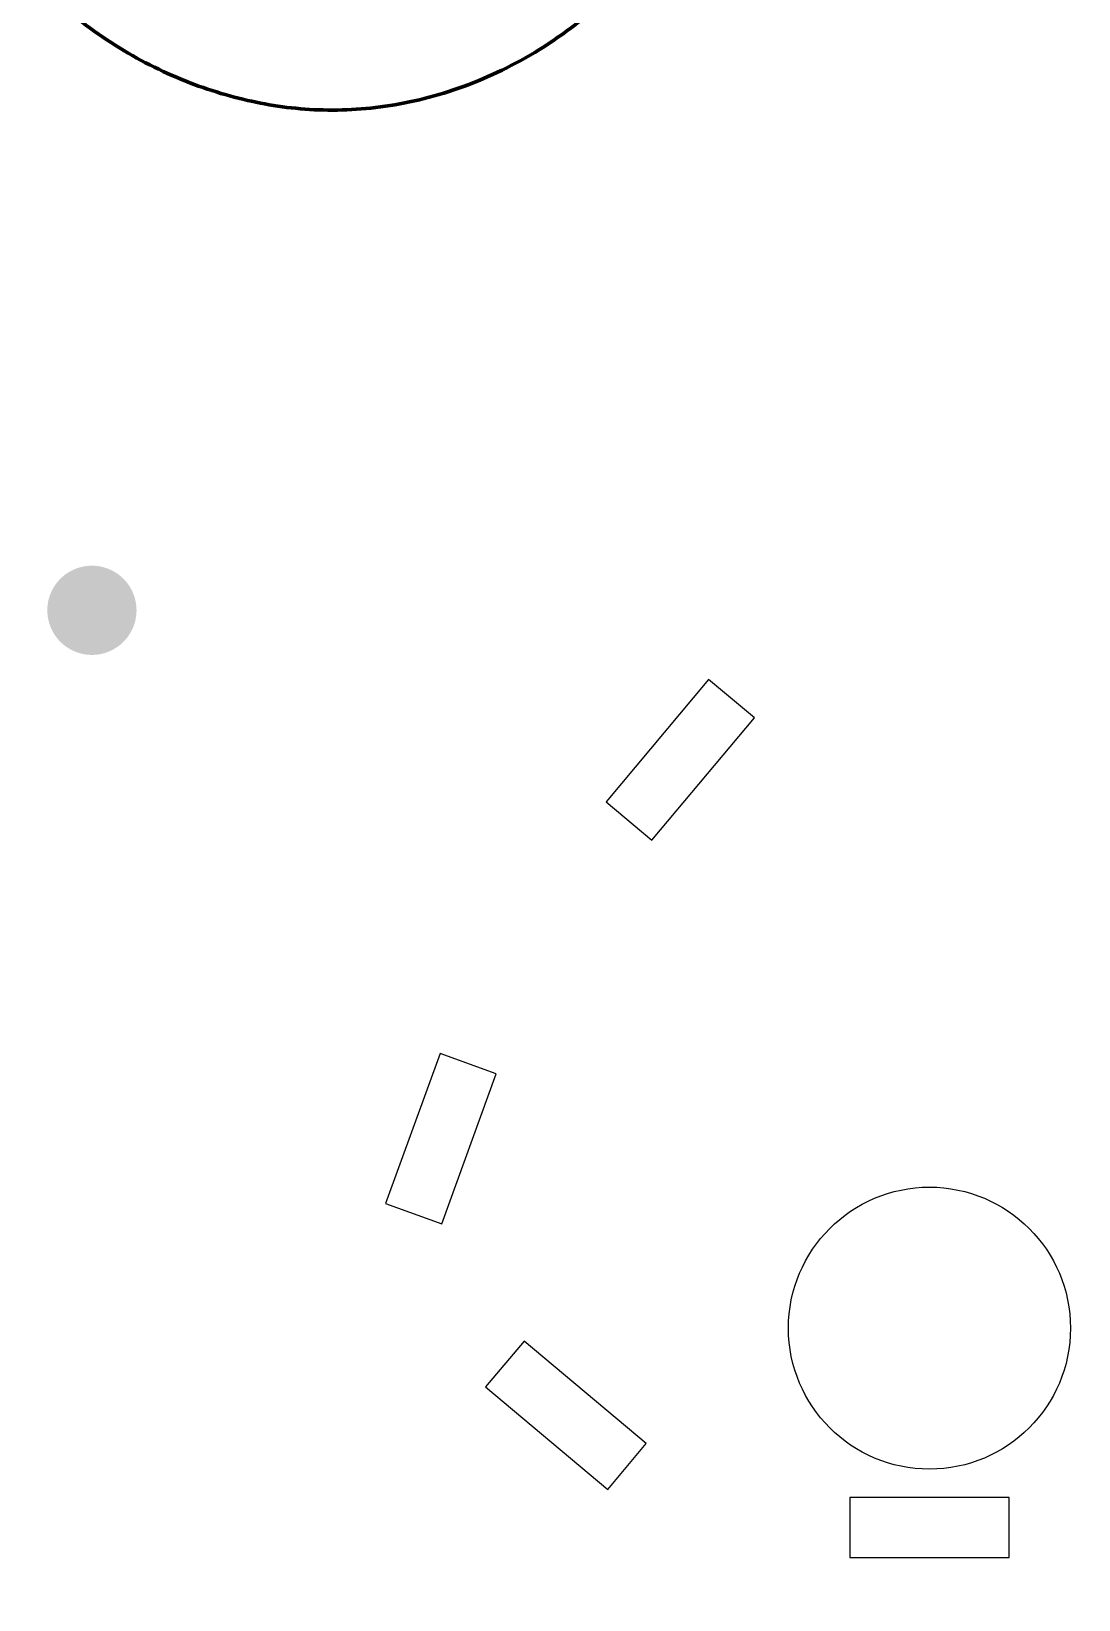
# Model space of a CAD drawing. Header units: millimetres. Extents: x -213 to 898, y -426 to 200.
# Drawn here: x 153 to 205.5, y -216.6 to -138 of the extents above; entities that cross this region are included whole.
import ezdxf

# ---------------------------------------------------------------- set-up
doc = ezdxf.new("R2010")
doc.units = ezdxf.units.MM
for name, color, linetype, true_color in [('Cut', 1, 'Continuous', 0xff0000), ('Etch', 5, 'Continuous', 0x0000ff), ('Line', 18, 'Continuous', 0x000000)]:
    doc.layers.add(name, color=color, linetype=linetype, true_color=true_color)

msp = doc.modelspace()

# ---------------------------------------------------------------- hatches: boundary and pattern name
at = {"layer": 'Etch', "true_color": 0x0000ff, "extrusion": (0, 0, -1)}
msp.add_hatch(color=5, dxfattribs=at).paths.add_polyline_path([(-155, -169), (-154.956, -168.977), (-154.912, -168.953), (-154.868, -168.928), (-154.824, -168.902), (-154.781, -168.875), (-154.738, -168.846), (-154.695, -168.816), (-154.653, -168.785), (-154.611, -168.752), (-154.569, -168.719), (-154.529, -168.684), (-154.488, -168.648), (-154.449, -168.61), (-154.41, -168.572), (-154.371, -168.532), (-154.334, -168.491), (-154.297, -168.45), (-154.262, -168.407), (-154.227, -168.362), (-154.193, -168.317), (-154.16, -168.271), (-154.129, -168.224), (-154.098, -168.176), (-154.069, -168.127), (-154.04, -168.077), (-154.013, -168.026), (-153.988, -167.975), (-153.963, -167.922), (-153.94, -167.869), (-153.918, -167.816), (-153.898, -167.762), (-153.879, -167.707), (-153.861, -167.652), (-153.845, -167.596), (-153.83, -167.54), (-153.817, -167.484), (-153.805, -167.428), (-153.795, -167.371), (-153.786, -167.314), (-153.779, -167.257), (-153.773, -167.201), (-153.769, -167.144), (-153.766, -167.087), (-153.764, -167.03), (-153.764, -166.974), (-153.765, -166.918), (-153.768, -166.862), (-153.772, -166.806), (-153.778, -166.751), (-153.785, -166.697), (-153.793, -166.643), (-153.802, -166.589), (-153.813, -166.536), (-153.824, -166.483), (-153.837, -166.432), (-153.851, -166.381), (-153.867, -166.33), (-153.883, -166.281), (-153.9, -166.232), (-153.918, -166.184), (-153.937, -166.137), (-153.957, -166.09), (-153.978, -166.045), (-154, -166), (-154.023, -165.956), (-154.047, -165.912), (-154.072, -165.868), (-154.098, -165.824), (-154.125, -165.781), (-154.154, -165.738), (-154.184, -165.695), (-154.215, -165.653), (-154.248, -165.611), (-154.281, -165.569), (-154.316, -165.529), (-154.352, -165.488), (-154.39, -165.449), (-154.428, -165.41), (-154.468, -165.371), (-154.509, -165.334), (-154.55, -165.297), (-154.593, -165.262), (-154.638, -165.227), (-154.683, -165.193), (-154.729, -165.16), (-154.776, -165.129), (-154.824, -165.098), (-154.873, -165.069), (-154.923, -165.04), (-154.974, -165.013), (-155.025, -164.988), (-155.078, -164.963), (-155.131, -164.94), (-155.184, -164.918), (-155.238, -164.898), (-155.293, -164.879), (-155.348, -164.861), (-155.404, -164.845), (-155.46, -164.83), (-155.516, -164.817), (-155.572, -164.805), (-155.629, -164.795), (-155.686, -164.786), (-155.743, -164.779), (-155.799, -164.773), (-155.856, -164.769), (-155.913, -164.766), (-155.97, -164.764), (-156.026, -164.764), (-156.082, -164.765), (-156.138, -164.768), (-156.194, -164.772), (-156.249, -164.778), (-156.303, -164.785), (-156.357, -164.793), (-156.411, -164.802), (-156.464, -164.813), (-156.517, -164.824), (-156.568, -164.837), (-156.619, -164.851), (-156.67, -164.867), (-156.719, -164.883), (-156.768, -164.9), (-156.816, -164.918), (-156.863, -164.937), (-156.91, -164.957), (-156.955, -164.978), (-157, -165), (-157.044, -165.023), (-157.088, -165.047), (-157.132, -165.072), (-157.176, -165.098), (-157.219, -165.125), (-157.262, -165.154), (-157.305, -165.184), (-157.347, -165.215), (-157.389, -165.248), (-157.431, -165.281), (-157.471, -165.316), (-157.512, -165.352), (-157.551, -165.39), (-157.59, -165.428), (-157.629, -165.468), (-157.666, -165.509), (-157.703, -165.55), (-157.738, -165.593), (-157.773, -165.638), (-157.807, -165.683), (-157.84, -165.729), (-157.871, -165.776), (-157.902, -165.824), (-157.931, -165.873), (-157.96, -165.923), (-157.987, -165.974), (-158.012, -166.025), (-158.037, -166.078), (-158.06, -166.131), (-158.082, -166.184), (-158.102, -166.238), (-158.121, -166.293), (-158.139, -166.348), (-158.155, -166.404), (-158.17, -166.46), (-158.183, -166.516), (-158.195, -166.572), (-158.205, -166.629), (-158.214, -166.686), (-158.221, -166.743), (-158.227, -166.799), (-158.231, -166.856), (-158.234, -166.913), (-158.236, -166.97), (-158.236, -167.026), (-158.235, -167.082), (-158.232, -167.138), (-158.228, -167.194), (-158.222, -167.249), (-158.215, -167.303), (-158.207, -167.357), (-158.198, -167.411), (-158.187, -167.464), (-158.176, -167.517), (-158.163, -167.568), (-158.149, -167.619), (-158.133, -167.67), (-158.117, -167.719), (-158.1, -167.768), (-158.082, -167.816), (-158.063, -167.863), (-158.043, -167.91), (-158.022, -167.955), (-158, -168), (-157.977, -168.044), (-157.953, -168.088), (-157.928, -168.132), (-157.902, -168.176), (-157.875, -168.219), (-157.846, -168.262), (-157.816, -168.305), (-157.785, -168.347), (-157.752, -168.389), (-157.719, -168.431), (-157.684, -168.471), (-157.648, -168.512), (-157.61, -168.551), (-157.572, -168.59), (-157.532, -168.629), (-157.491, -168.666), (-157.45, -168.703), (-157.407, -168.738), (-157.362, -168.773), (-157.317, -168.807), (-157.271, -168.84), (-157.224, -168.871), (-157.176, -168.902), (-157.127, -168.931), (-157.077, -168.96), (-157.026, -168.987), (-156.975, -169.012), (-156.922, -169.037), (-156.869, -169.06), (-156.816, -169.082), (-156.762, -169.102), (-156.707, -169.121), (-156.652, -169.139), (-156.596, -169.155), (-156.54, -169.17), (-156.484, -169.183), (-156.428, -169.195), (-156.371, -169.205), (-156.314, -169.214), (-156.257, -169.221), (-156.201, -169.227), (-156.144, -169.231), (-156.087, -169.234), (-156.03, -169.236), (-155.974, -169.236), (-155.918, -169.235), (-155.862, -169.232), (-155.806, -169.228), (-155.751, -169.222), (-155.697, -169.215), (-155.643, -169.207), (-155.589, -169.198), (-155.536, -169.187), (-155.483, -169.176), (-155.432, -169.163), (-155.381, -169.149), (-155.33, -169.133), (-155.281, -169.117), (-155.232, -169.1), (-155.184, -169.082), (-155.137, -169.063), (-155.09, -169.043), (-155.045, -169.022)], flags=0)

# ---------------------------------------------------------------- linework, layer by layer
at = {"layer": 'Cut', "color": 1, "true_color": 0xff0000}
for points in [[(184.078, -178.528), (189.22, -172.4), (186.922, -170.472), (181.78, -176.6)], [(173.541, -197.772), (176.278, -190.254), (173.459, -189.228), (170.722, -196.746)], [(175.74, -205.944), (181.868, -211.086), (183.796, -208.788), (177.668, -203.646)], [(194, -214.5), (202, -214.5), (202, -211.5), (194, -211.5)]]:
    msp.add_lwpolyline(points, close=True, dxfattribs=at)
at = {"layer": 'Cut'}
msp.add_circle((198, -203), 7.071, dxfattribs=at)
msp.add_arc((198.152, -148), 100, 140.44249, 34.53518, dxfattribs=at)
at = {"layer": 'Line', "lineweight": 100}
msp.add_rational_spline([(147, -117), (144.151, -137.989), (164.832, -141.635), (185.513, -145.282), (189.681, -121.647), (193.849, -98.011), (173.168, -94.365)], [1, 0.707106781187, 1, 0.707106781187, 1, 0.707106781187, 1], degree=2, knots=[1.570796, 1.570796, 1.570796, 3.141593, 3.141593, 4.712389, 4.712389, 6.283185, 6.283185, 6.283185], dxfattribs=at)

doc.saveas('drawing.dxf')
